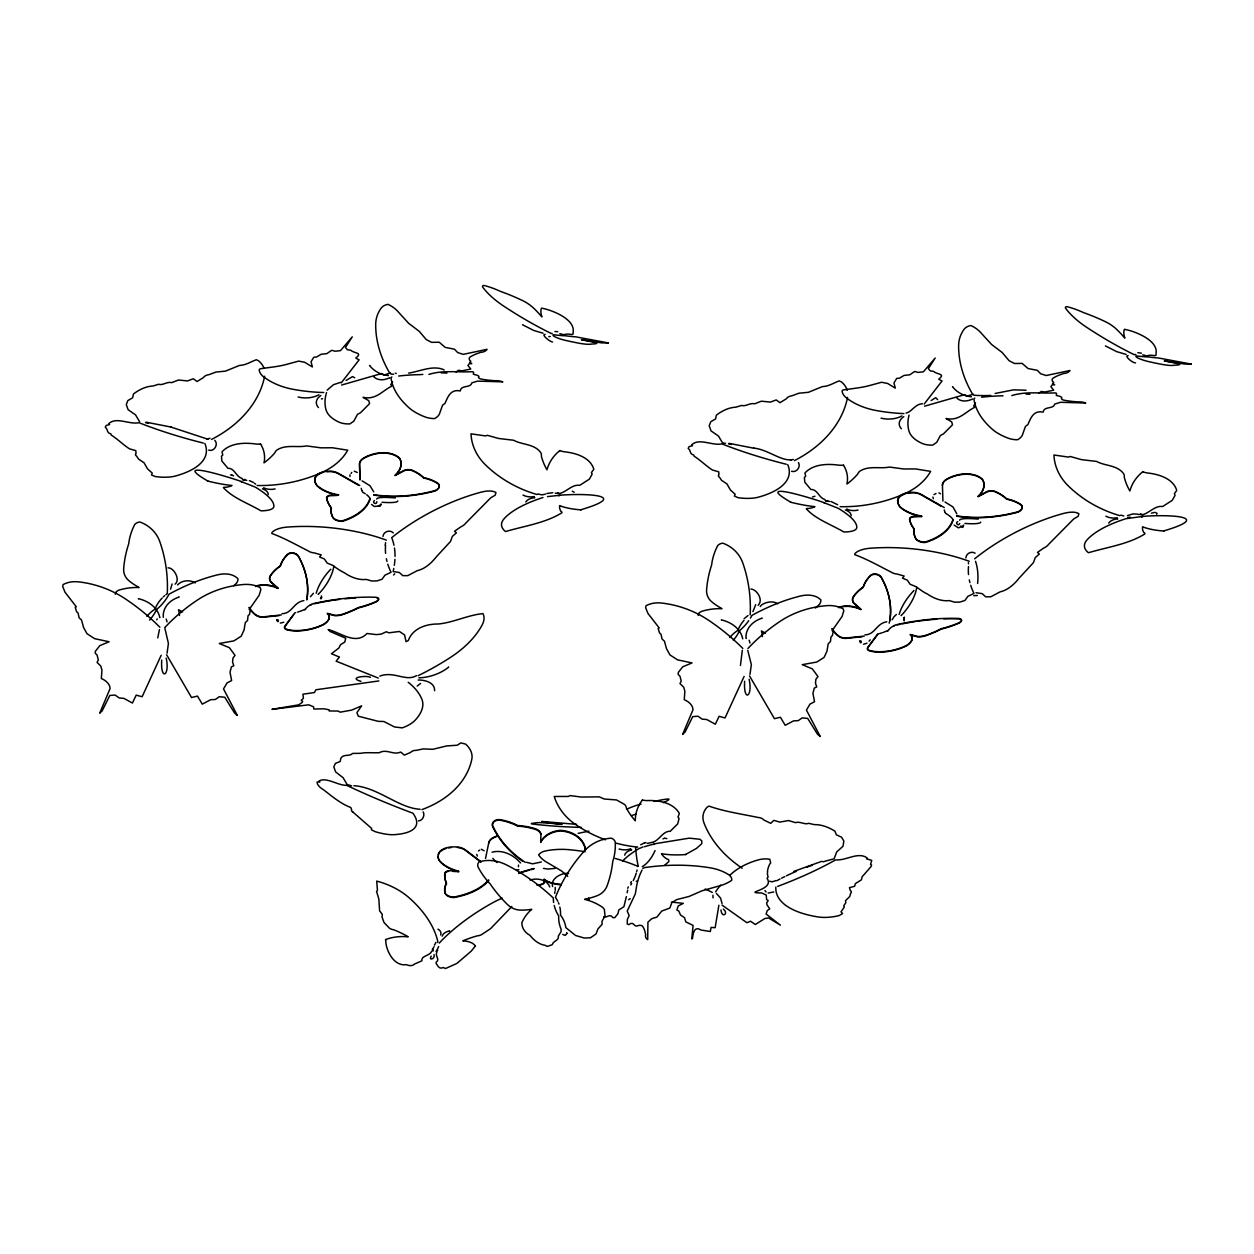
<?xml version="1.0" encoding="UTF-8"?>
<svg xmlns="http://www.w3.org/2000/svg" width="1254" height="1254" viewBox="0 0 1254 1254"><rect width="100%" height="100%" fill="white"/><g stroke="black" fill="none" stroke-linecap="round" stroke-linejoin="round"><path stroke-width="1.5" d="M418.193 680.107L418.319 679.966A28.215 14.437 -17.1 0 1 434.542 690.593L434.636 690.703M518.435 866.812L518.513 865.041M812.467 496.992L814.943 496.223M554.738 893.35L554.911 891.594M167.958 567.874C173.616 567.231 180.811 579.599 175.121 584.145M522.479 324.739L533.718 330.46L543.06 333.203M750.864 589.051C756.052 588.91 764.015 599.349 758.153 605.368M1105.401 345.916L1116.64 351.622L1126.123 354.427M904.212 620.824L903.648 617.705M438.665 946.551L436.408 951.237M164.87 628.223L168.428 643.459L167.064 653.209M349.944 474.858L350.054 476.442M619.194 849.13L619.21 849.021A10.925 6.301 0 0 0 630.684 848.817L630.637 848.786M845.353 510.064L845.447 510.049A10.925 6.301 0 0 1 851.168 515.77M562.748 934.434L565.225 935.421L566.824 933.462M566.808 933.587L566.745 932.521M263.591 487.822L263.716 487.853A10.925 6.301 0 0 0 275.034 488.935L275.081 488.997M846.638 509.014L846.622 509.093A10.925 6.301 0 0 0 857.955 510.096L857.971 510.033M523.028 495.189L523.184 495.126A10.925 6.301 0 0 0 534.376 496.568L534.361 496.6M1106.091 516.35L1105.997 516.225A10.925 6.301 0 0 0 1117.298 517.73L1117.33 517.761M166.186 658.115C170.152 675.624 160.387 681.549 161.719 660.09M388.411 375.448L388.379 375.557A21.976 17.462 22.3 0 1 369.569 365.478L369.648 365.463M749.108 679.276C753.074 696.801 743.308 702.71 744.641 681.267M971.317 396.687L971.348 396.781A21.976 17.462 22.3 0 1 952.491 386.655L952.57 386.624M437.959 929.261L438.132 929.167A10.925 6.301 0 0 1 440.656 934.967M395.276 497.948L395.276 497.948A31.444 4.358 8.9 0 0 376.749 499.092M978.198 519.109L978.198 519.109A31.444 4.358 8.9 0 0 959.671 520.269M568.579 873.536C563.469 872.126 549.989 877.831 552.606 886.547M937.663 399.65L935.719 397.675L931.126 400.559M381.044 504.704L380.166 506.161L378.3 505.879M385.15 545.349L385.621 542.668M968.464 563.814L968.417 562.67M552.559 342.028C549.738 341.746 540.521 334.113 545.208 334.395M718.887 905.231L715.141 927.709L711.081 927.38L710.313 931.518L701.002 930.029C694.152 925.546 693.086 933.556 692.49 938.509L691.8 938.948L693.086 925.421L685.828 921.878L684.543 917.756L680.467 914.903L678.869 911.141L676.862 909.949L678.242 905.952L683.32 903.335L671.376 902.096M138.379 598.816L138.379 598.691A28.215 21.506 5.9 0 1 159.76 617.579L159.901 617.501M721.316 619.946L721.301 619.868A28.215 21.506 5.9 0 1 742.681 638.756L742.791 638.819M626.373 896.61L623.896 906.72L618.802 909.934L617.924 913.727L614.868 917.552L613.049 917.756C609.789 912.818 606.528 918.445 603.817 916.784M627.141 892.801L627.674 890.121M485.533 858.473L488.746 842.813A8.606 5.345 -18.4 0 1 494.17 837.108A27.212 16.898 -18.4 0 1 497.43 835.822M959.733 523.482C958.793 526.899 954.451 522.714 957.727 521.601M351.104 473.432L351.747 472.413M934.026 494.609L936.017 493.465M157.738 637.878L159.446 629.571M115.274 594.255L116.246 591.637L118.613 590.226A55.584 50.646 -22.6 0 1 139.069 587.562L138.159 586.95A63.844 58.17 -22.6 0 1 128.754 580.571A16.804 15.314 -22.6 0 1 123.676 568.548A115.415 105.179 -22.6 0 1 128.692 543.891A59.816 54.502 -22.6 0 1 134.789 524.423A7.163 6.536 -22.6 0 1 139.931 522.009A37.51 34.187 -22.6 0 1 159.854 541.759A162.064 147.674 -22.6 0 1 167.268 593.691A32.62 29.72 -22.6 0 0 165.92 594.678M698.196 615.416L699.152 612.814L701.519 611.388A55.584 50.646 -22.6 0 1 721.99 608.723L721.081 608.112A63.844 58.17 -22.6 0 1 711.661 601.732A16.804 15.314 -22.6 0 1 706.598 589.709A115.415 105.179 -22.6 0 1 711.614 565.052A59.816 54.502 -22.6 0 1 717.711 545.6A7.163 6.536 -22.6 0 1 722.853 543.186A37.51 34.187 -22.6 0 1 742.776 562.921A162.064 147.674 -22.6 0 1 750.19 614.868M382.972 536.43C383.348 531.586 390.025 529.298 393.286 532.903M749.986 674.37L751.35 664.62L747.745 650.34M170.575 589.176L172.096 583.988M434.417 945.218L435.984 942.365M310.412 596.716L313.437 593.299M434.041 954.592C435.389 959.247 428.069 960.972 431.204 956.144M555.256 890.309L555.224 887.377M262.462 488.762L262.525 488.903A10.925 6.301 0 0 1 268.246 494.609M1128.13 355.556C1123.615 355.337 1132.315 363.08 1135.544 362.908M627.752 888.255L628.332 886.923M161.186 655.278L142.125 696.754L136.184 695.139L132.422 703.039L123.864 698.368L119.208 697.976L115.102 695.061L109.819 695.453L102.138 710.908L99.693 713.197L110.086 688.587C110.038 683.853 105.414 680.185 101.323 678.524L101.95 670.169L100.806 666.078L97.091 662.41L98.329 659.886L97.044 655.027L95.179 653.146L95.445 651.202L99.771 645.669L109.098 641.766L94.599 638.662L87.012 633.725L83.595 627.533L81.526 620.04L79.112 617.799L78.077 613.065L76.588 611.701L75.24 607.359L76.306 606.795L64.989 592.202L62.7 586.48L63.045 584.63A24.892 18.449 18.9 0 1 78.422 581.856A79.472 58.891 18.9 0 1 125.29 598.832A189.244 140.229 18.9 0 1 159.901 627.282M744.108 676.439L725.031 717.931L719.106 716.316L715.344 724.216L706.786 719.545L702.13 719.138L698.023 716.238L692.741 716.614L685.06 732.085L682.615 734.374L693.007 709.764C692.96 705.014 688.336 701.347 684.245 699.685L684.872 691.33L683.728 687.239L679.997 683.587L681.236 681.063L679.966 676.188L678.085 674.307L678.351 672.363L682.693 666.83L692.02 662.927L677.521 659.839L669.934 654.901L666.517 648.71L664.448 641.202L662.034 638.976L660.999 634.242L659.51 632.878L658.162 628.536L659.228 627.972L647.91 613.378L645.622 607.641L645.967 605.807A24.892 18.449 18.9 0 1 661.344 603.017A79.472 58.891 18.9 0 1 708.212 620.009A189.244 140.229 18.9 0 1 742.823 648.459M893.585 617.234L896.359 614.46M752.917 611.623L755.692 604.679M893.334 617.893L892.064 619.758M156.75 619.789L157.189 618.896M433.147 950.532L432.458 949.309L434.088 946.723M478.464 850.964L479.702 850.071M420.545 683.446L417.19 686.079M394.697 573.846L393.537 574.99M642.894 868.426L644.572 867.58A162.989 103.236 -16.1 0 1 709.733 867.752A58.436 37.009 -16.1 0 1 728.887 874.853A13.559 8.59 -16.1 0 1 731.756 880.324A26.256 16.631 -16.1 0 1 718.683 886.061L702.162 890.748L689.104 896.438L676.737 899.604L671.815 902.739L669.855 908.021L661.751 911.062L656.908 917.097L651.672 918.712L647.926 922.176L647.691 939.607A9.546 6.051 -16.1 0 1 645.685 934.543A64.315 40.739 -16.1 0 1 645.261 932.788A49 31.037 -16.1 0 0 643.02 926.894A4.248 2.696 -16.1 0 0 637.11 925.985C633.536 926.863 634.195 920.812 628.567 924.668L627.235 924.026L627.329 919.511L629.179 915.545L627.204 911.156L635.339 893.82L636.327 887.926A105.32 66.697 -16.1 0 1 642.048 870.057M373.755 376.702L373.755 376.702A21.976 14.625 -50.9 0 0 389.649 377.767L389.649 377.877M630.59 882.832L631.405 881.609M653.585 841.998C659.823 839.459 663.319 830.806 670.263 831.277L677.709 823.862L679.072 818.517L677.975 817.028L679.386 813.47C673.084 802.372 658.021 800.021 646.562 800.601L642.33 800.193M1156.658 514.234L1157.129 513.435L1155.169 512.369M293.671 614.711L285.128 626.201A8.606 3.511 -11.6 0 0 286.633 629.68A27.212 11.114 -11.6 0 0 323.955 624.429A23.34 9.53 -11.6 0 0 328.109 614.429M877.659 634.446L868.05 647.362A8.606 3.511 -11.6 0 0 869.555 650.857A27.212 11.114 -11.6 0 0 906.877 645.606A23.34 9.53 -11.6 0 0 911.031 635.606M869.1 641.186L870.198 639.853M642.55 799.895L641.421 801.4A46.179 38.67 22.2 0 0 635.292 820.774A62.089 52.01 22.2 0 1 626.373 808.031A5.925 4.953 22.2 0 0 624.539 804.425L616.513 799.942L604.24 799.017L599.271 796.854L581.48 797.058L569.974 795.585L568.548 796.447L554.252 796.494A52.778 44.219 22.2 0 0 575.805 824.677A112.358 94.113 22.2 0 0 605.447 839.804M520.535 862.846L520.488 862.893A31.444 24.61 58.3 0 0 492.038 852.218M341.26 382.878L359.114 359.835L355.775 358.064C363.127 352.311 354.365 353.644 350.744 350.258L347.327 349.678L345.461 347.436L352.264 336.856L340.477 350.618L335.116 351.23L331.73 350.289L326.871 353.628L321.134 354.271L316.416 357.077L313.782 357.202L311.039 361.779L312.387 366.936L304.706 362.296L298.671 361.105L288.122 363.958C279.093 366.623 269.986 367.25 260.127 368.833L259.139 369.648A16.6 10.8 6.9 0 0 263.575 376.796A52.981 34.485 6.9 0 0 292.621 389.226A126.168 82.106 6.9 0 0 323.783 392.518M924.182 404.054L942.036 380.997L938.697 379.225C946.049 373.473 937.287 374.805 933.65 371.419L930.249 370.855L928.368 368.613L935.186 358.033L923.399 371.795L918.038 372.407L914.652 371.466L909.793 374.789L904.056 375.432L899.337 378.238L896.704 378.363L893.961 382.956L895.293 388.113L887.628 383.473L881.593 382.266L871.044 385.135C862.015 387.784 852.908 388.411 843.049 389.994L842.061 390.809A16.6 10.8 6.9 0 0 846.497 397.973A52.981 34.485 6.9 0 0 875.543 410.387A126.168 82.106 6.9 0 0 903.868 413.601M381.075 503.904L379.507 505.55M548.797 336.715L550.255 336.495M744.124 618.692L747.995 615.51M439.323 943.102L440.64 941.55A112.358 47.981 -28.3 0 1 490.863 903.773A52.778 22.541 -28.3 0 1 502.196 898.13M630.198 898.601L628.693 899.729M760.253 606.513C761.899 603.143 772.448 599.678 777.621 603.785M475.376 945.955L471.332 951.049L456.848 963.464L445.452 968.543L443.367 967.539C439.088 969.499 438.163 966.191 436.157 963.448L436.141 962.257C440.499 959.576 434.683 956.065 436.847 952.021L436.22 951.378L437.756 950.14M177.582 584.897C181.987 580.132 189.793 579.567 195.201 582.906M456.033 372.03L458.353 370.291L461.974 370.823L470.783 369.037L467.993 365.557L469.247 363.691L471.739 363.597L469.654 362.5L470.83 361.277A4.248 2.9 14 0 1 470.767 356.606A49 33.497 14 0 1 478.307 353.173A64.315 43.968 14 0 0 480.611 352.343A9.546 6.521 14 0 0 487.054 349.333L463.259 354.349L457.757 352.593L454.403 349.176L445.123 347.358L439.229 342.217L431.595 342.342L426.266 339.599L419.244 331.338L408.647 323.297L398.662 312.371A26.256 17.948 14 0 0 388.003 304.346A13.559 9.264 14 0 0 381.169 308.108A58.436 39.94 14 0 0 375.698 324.504A162.989 111.402 14 0 0 389.696 373.096L391.217 374.1A105.32 71.98 14 0 0 393.615 374.241M1038.955 393.207L1041.275 391.467L1044.895 391.985L1053.705 390.213L1050.915 386.718L1052.169 384.853L1054.661 384.759L1052.576 383.661L1053.752 382.454A4.248 2.9 14 0 1 1053.689 377.767A49 33.497 14 0 1 1061.229 374.35A64.315 43.968 14 0 0 1063.533 373.504A9.546 6.521 14 0 0 1069.976 370.51L1046.181 375.526L1040.679 373.755L1037.324 370.338L1028.045 368.535L1022.151 363.394L1014.517 363.503L1009.172 360.776L1002.165 352.499L991.569 344.458L981.584 333.548A26.256 17.948 14 0 0 970.925 325.523A13.559 9.264 14 0 0 964.091 329.285A58.436 39.94 14 0 0 958.62 345.665A162.989 111.402 14 0 0 972.618 394.258L974.139 395.261A105.32 71.98 14 0 0 990.691 395.433M977.352 595.478L973.778 595.681M511.804 906.564L490.533 928.697L481.348 934.763A5.925 2.524 -28.3 0 1 477.523 935.782A62.089 26.506 -28.3 0 0 462.773 940.892A46.179 19.719 -28.3 0 1 474.905 945.344L475.485 946.112M492.744 858.426L492.853 858.441A31.444 24.61 58.3 0 0 496.96 862.517M1142.41 514.83C1149.432 512.933 1155.31 505.268 1162.63 506.522L1172.239 500.362L1175.076 495.346L1174.355 493.715L1176.769 490.439C1173.086 478.182 1158.022 474.012 1146.846 472.899L1142.629 471.865M327.122 390.135L333.517 384.68L340.68 382.329M644.493 846.701L654.729 843.77L689.245 838.158L699.983 839.271L701.832 841.011L701.723 843.738L696.472 848.409L685.452 854.554M963.307 525.959L958.385 527.856L954.106 525.081M560.021 450.437L558.453 451.738A46.179 40.175 11.7 0 0 546.963 469.795A62.089 54.016 11.7 0 1 541.336 455.986A5.925 5.141 11.7 0 0 540.443 452.177C533.843 443.681 522.119 444.935 513.623 440.248L498.606 438.477L487.273 435.295L485.58 435.937L471.018 433.821A52.778 45.912 11.7 0 0 485.314 464.685A112.358 97.749 11.7 0 0 536.963 494.515M1142.943 471.614L1141.375 472.915A46.179 40.175 11.7 0 0 1129.87 490.972A62.089 54.016 11.7 0 1 1124.258 477.147A5.925 5.141 11.7 0 0 1123.365 473.338C1116.765 464.842 1105.04 466.112 1096.529 461.409L1081.512 459.654L1070.195 456.472L1068.502 457.099L1053.94 454.998A52.778 45.912 11.7 0 0 1068.236 485.847A112.358 97.749 11.7 0 0 1119.885 515.676M392.627 381.89L390.793 384.617L391.64 386.216C382.141 390.872 376.028 400.167 363.049 397.33L368.786 400.716L369.585 403.616L360.556 412.707L357.453 414.416L353.832 421.156L349.866 423.915A16.6 7.979 -6.8 0 1 339.74 422.457A52.981 25.488 -6.8 0 1 325.836 409.149A126.168 60.678 -6.8 0 1 326.557 392.565M975.549 403.067L973.715 405.779L974.562 407.378C965.063 412.049 958.934 421.344 945.971 418.491L951.708 421.893L952.507 424.777L943.478 433.884L940.359 435.577L936.754 442.317L932.788 445.092A16.6 7.979 -6.8 0 1 922.662 443.634A52.981 25.488 -6.8 0 1 908.758 430.31A126.168 60.678 -6.8 0 1 909.056 415.137M773.781 891.97L768.153 893.052M653.82 844.585L654.619 843.864M163.302 617.266L163.302 617.266A28.215 21.506 5.9 0 1 179.228 596.982L179.15 596.888M374.491 500.55C371.294 502.603 377.156 505.44 376.811 501.694M746.224 638.443L746.052 638.458A28.215 21.506 5.9 0 1 762.15 618.144L762.087 618.175M640.7 844.757L644.619 842.845M866.984 643.239L863.551 644.258M378.52 506.114L374.335 506.475L371.545 504.437M664.573 865.276L668.821 861.623L668.743 860.166A5.925 2.194 -7.5 0 0 666.767 858.927A62.089 23.011 -7.5 0 1 661.501 853.692A46.179 17.117 -7.5 0 0 683.696 854.679L685.891 854.523M283.717 622.266L280.3 623.097M793.327 459.45C782.135 462.397 767.558 449.089 753.607 448.133M346.057 380.479L352.562 376.576L354.71 377.783M547.496 496.615L560.115 495.22C580.241 493.48 634.132 493.966 580.633 509.829M1163.963 531.022L1161.878 530.865A46.179 16.239 -3.6 0 1 1142.566 526.774A62.089 21.851 -3.6 0 0 1143.836 532.511A5.925 2.085 -3.6 0 1 1144.808 533.969C1128.224 544.283 1107.376 547.105 1088.456 552.732A52.778 18.575 -3.6 0 1 1087.265 539.628A112.358 39.532 -3.6 0 1 1125.904 518.686L1143.021 516.382C1163.163 514.642 1217.054 515.128 1163.555 530.991M662.958 838.926L664.181 838.346M647.174 843.425L652.864 842.202M793.86 871.389L821.934 861.263M545.537 494.092L542.104 494.875L537.747 493.966M387.784 564.159A249.28 105.791 5.7 0 0 391.06 572.294L384.931 575.194L382.015 579.27L376.843 580.947L371.607 580.978L366.387 579.426C358.613 580.398 350.54 577.059 344.474 572.827C339.975 570.727 335.022 567.137 332.859 565.413L327.169 563.077L324.41 559.002L319.582 556.964L321.228 554.879L314.252 552.889A6.74 2.853 5.7 0 1 308.515 551.055C296.383 544.941 284.407 538.091 271.789 533.467L272.055 532.401A26.005 11.035 5.7 0 1 287.401 527.072A110.43 46.868 5.7 0 1 386.342 540.113M558.767 495.863L560.068 495.283M1141.673 517.04L1142.99 516.46M776.007 880.59L772.198 881.813L769.69 881.233M208.477 438.555L206.941 439.261L210.014 438.273M790.506 460.077L791.399 459.732M385.417 939.685L387.016 939.074A46.179 28.199 18.4 0 1 408.224 936.801A62.089 37.918 18.4 0 0 393.568 929.747A5.925 3.621 18.4 0 1 389.461 928.211L384.006 922.505L382.015 916.909L382.298 914.323L379.601 910.843L378.849 899.134L376.561 891.39L377.454 890.528L376.702 881.107A52.778 32.228 18.4 0 1 409.259 897.911A112.358 68.609 18.4 0 1 437.646 940.861L437.787 942.506M1127.409 515.66L1132.754 513.952L1137.112 514.077M903.664 619.711L904.463 617.156M643.067 846.967L639.164 848.503A112.358 41.664 -7.5 0 0 622.548 861.137M546.869 493.512L552.748 492.712M322.607 398.756L321.369 398.913M530.066 880.026C536.994 877.8 546.932 879.415 549.769 886.97M995.174 393.458L1013.545 389.853L1026.054 390.213M341.637 385.025L381.827 373.473L383.959 374.977L390.433 373.049M924.559 406.186L964.749 394.634L966.865 396.139L973.355 394.211M320.428 598.628L321.761 597.609L321.385 595.822M1154.244 512.494L1151.438 513.199M636.264 881.28L637.534 880.935M379.852 676.11C393.913 670.686 405.873 682.035 416.5 675.624M664.589 838.174L666.877 838.597M644.352 842.923L645.951 842.531M230.517 474.952L231.629 474.937M922.458 403.725C914.856 404.039 911.47 412.315 905.999 413.068M444.198 369.946C433.398 364.663 419.824 371.482 408.647 373.096M588.988 831.136L578.11 833.346M303.891 600.603C293.295 602.249 292.276 613.567 282.056 613.692M886.813 621.78C876.217 623.41 875.198 634.728 864.978 634.853M391.844 376.937L390.997 377.689A162.989 72.685 2.3 0 0 409.18 407.911A58.436 26.052 2.3 0 0 425.388 417.049A13.559 6.051 2.3 0 0 434.605 418.585A26.256 11.709 2.3 0 0 439.856 412.754L442.537 405.261L444.966 403.412C448.007 396.609 450.547 388.959 460.265 390.934C460.876 384.743 470.877 388.254 471.755 382.909L477.602 381.106L502.838 381.859A9.546 4.264 2.3 0 0 494.499 380.73A64.315 28.685 2.3 0 0 491.662 380.479A49 21.851 2.3 0 1 481.975 379.21A4.248 1.897 2.3 0 1 478.95 376.435C476.959 374.758 477.946 375.651 473.338 374.194C473.949 371.639 474.059 371.701 469.842 371.795C456.331 372.313 442.678 370.118 428.884 374.397M974.766 398.114L973.919 398.85A162.989 72.685 2.3 0 0 992.102 429.072A58.436 26.052 2.3 0 0 1008.31 438.226A13.559 6.051 2.3 0 0 1017.527 439.762A26.256 11.709 2.3 0 0 1022.778 433.915L1025.443 426.438L1027.888 424.573C1030.929 417.77 1033.468 410.136 1043.187 412.111C1043.798 405.92 1053.799 409.415 1054.661 404.086L1060.523 402.283L1085.76 403.02A9.546 4.264 2.3 0 0 1077.421 401.907A64.315 28.685 2.3 0 0 1074.584 401.641A49 21.851 2.3 0 1 1064.881 400.371A4.248 1.897 2.3 0 1 1061.872 397.596C1059.881 395.935 1060.868 396.813 1056.26 395.355C1056.856 392.8 1056.981 392.863 1052.764 392.972C1039.252 393.474 1025.6 391.279 1011.806 395.574M555.208 493.198L559.629 493.527C566.667 491.787 572.42 484.044 579.709 485.345L589.317 479.2L592.154 474.184L591.433 472.554L593.847 469.278C590.164 457.005 575.1 452.835 563.924 451.738L559.707 450.703M1138.13 514.359L1142.551 514.704L1140.513 513.936M246.756 480.329L242.696 479.749L241.991 478.401C235.799 476.567 234.529 467.883 227.962 468.306L221.895 461.064L221.456 456.268L222.789 455.077L222.005 451.832C230.485 442.646 245.032 442.443 256.38 444.073L260.613 444.151M829.678 501.49L825.618 500.91L824.913 499.578C818.721 497.744 817.436 489.044 810.883 489.483L804.817 482.226L804.378 477.429L805.711 476.238L804.927 472.993C813.407 463.808 827.953 463.604 839.302 465.234L843.534 465.328M378.88 680.938L315.93 689.763L314.393 692.553L302.888 694.214L303.437 698.259L301.211 700.422L302.622 701.331L302.261 702.381L298.75 704.842L271.93 709.356L308.735 704.811L313.547 706.786L313.782 709.012L324.002 708.808L329.191 709.795L329.128 710.955L338.172 711.065L340.163 712.178L351.637 710.125L361.654 705.814L356.904 712.617L358.315 716.206L378.253 721.332L383.881 721.52L394.54 726.975L402.236 727.869A24.892 10.283 -12.4 0 0 414.541 720.831A79.472 32.808 -12.4 0 0 421.689 698.76A189.244 78.124 -12.4 0 0 408.193 682.286M541.367 861.984L532.668 863.834L526.539 862.313M418.491 820.915C422.629 820.79 425.169 815.272 423.178 811.871M1127.816 517.51L1130.152 517.212M360.933 681.345C347.295 677.473 366.92 675.107 370.416 677.348M281.304 614.946L263.92 616.78A8.606 6.082 15 0 1 255.111 614.303A27.212 19.249 15 0 1 249.185 607.391M279.376 615.542L263.92 617.172A8.606 6.082 15 0 1 255.111 614.695A27.212 19.249 15 0 1 249.185 607.782M864.225 636.107L846.842 637.941A8.606 6.082 15 0 1 838.033 635.48A27.212 19.249 15 0 1 832.107 628.552M862.297 636.703L846.842 638.333A8.606 6.082 15 0 1 838.033 635.872A27.212 19.249 15 0 1 832.107 628.944M635.762 847.688L635.59 847.688A21.976 2.43 85.5 0 0 638.317 866.248M422.833 374.413L420.09 374.632A105.32 46.962 2.3 0 0 398.694 376.028M244.781 479.436L242.947 479.702M827.703 500.597L825.869 500.879M337.122 495.455L329.833 495.769A9.295 4.311 15.1 0 0 329.316 495.91M554.942 331.511L557.748 331.699M1137.864 352.672L1141.422 353.158M976.035 592.734L982.243 593.659L985.66 596.81L990.738 596.81L1000.128 591.857C1007.981 590.085 1014.47 584.098 1019.188 578.078L1033.437 562.623L1035.255 557.622L1039.347 554.002L1037.466 552.434L1043.547 548.155A6.74 2.821 -27.3 0 0 1048.532 544.44L1073.706 518.937L1078.142 516.319L1078.879 513.764A26.005 10.91 -27.3 0 0 1063.737 513.403A110.43 46.32 -27.3 0 0 974.624 558.829M1026.007 394.085L1029.863 394.273M441.157 372.83L446.941 373.096M452.992 871.42L458.839 871.702A23.34 11.537 16.5 0 1 439.057 860.307A27.212 13.465 16.5 0 1 438.226 856.592M395.308 373.269L396.248 373.331M581.041 509.861L578.956 509.704A46.179 16.239 -3.6 0 1 559.645 505.613A62.089 21.851 -3.6 0 0 560.914 511.334A5.925 2.085 -3.6 0 1 561.886 512.792C545.318 523.106 524.454 525.943 505.534 531.555A52.778 18.575 -3.6 0 1 504.343 518.466A112.358 39.532 -3.6 0 1 542.982 497.524M354.192 471.175L357.28 472.429M576.558 824.333L541.728 821.464L543.954 822.044A55.004 2.398 5.9 0 0 562.106 824.333L560.993 824.223A63.17 2.743 5.9 0 0 549.44 823.173L539.596 822.608A114.224 4.969 5.9 0 0 533.953 823.157A59.189 2.571 5.9 0 0 531.492 823.831L535.333 824.395A37.134 1.615 5.9 0 0 562.419 826.637A160.371 6.975 5.9 0 0 581.339 827.389M207.412 439.072L170.685 426.971M572.247 491.192L574.207 492.273M728.997 443.336L754.124 448.274M146.075 422.159L171.202 427.097M1123.819 515.974L1120.668 515.143M831.073 501.537L837.672 504.735M481.348 849.256L484.169 850.792M791.572 471.285C796.478 473.024 801.071 466.849 798.453 462.522M208.666 450.108C214.12 452.098 218.776 444.292 214.747 440.295M790.443 502.164L792.606 502.697A46.179 10.142 14.9 0 0 814.912 506.647A62.089 13.653 14.9 0 1 808.548 508.481A5.925 1.301 14.9 0 0 806.306 508.763C815.194 518.921 831.308 524.611 843.895 531.994A52.778 11.599 14.9 0 0 856.795 527.338A112.358 24.704 14.9 0 0 838.268 508.325L823.878 502.635M207.537 481.003L209.684 481.536A46.179 10.142 14.9 0 0 231.99 485.486A62.089 13.653 14.9 0 1 225.626 487.304A5.925 1.301 14.9 0 0 223.4 487.587C232.272 497.76 248.386 503.434 260.973 510.833A52.778 11.599 14.9 0 0 273.874 506.177A112.358 24.704 14.9 0 0 255.346 487.148L240.956 481.458M353.91 785.725C377.626 787.089 398.678 808.172 420.121 809.269M249.421 480.643L253.308 482.382M910.263 634.885L917.489 636.828A9.295 3.793 -11.6 0 0 925.765 635.7A59.879 24.437 -11.6 0 0 941.143 629.132A50.74 20.722 -11.6 0 0 958.62 623.301A6.364 2.602 -11.6 0 0 959.718 619.006M327.341 613.723L334.567 615.651A9.295 3.793 -11.6 0 0 342.844 614.523A59.879 24.437 -11.6 0 0 358.221 607.971A50.74 20.722 -11.6 0 0 375.698 602.124A6.364 2.602 -11.6 0 0 376.796 597.844M378.285 678.069L336.119 661.171L339.442 657.049L331.432 653.742L338.878 648.004L340.508 644.728L344.819 642.017L345.728 638.223L330.147 631.514L328.172 629.586C340.696 632.518 355.587 645.481 367.03 633.489L376.325 634.602L381.232 634.116L386.326 631.75L388.865 632.831L399.43 631.467L404.603 634.994L406.03 641.672L408.318 640.496C412.707 628.317 426.297 623.865 438.21 624.006C453.29 622.595 467.523 615.15 482.947 613.614A24.892 15.267 -23.2 0 1 482.226 624.821A79.472 48.765 -23.2 0 1 451.205 656.924A189.244 116.089 -23.2 0 1 418.052 675.718M557.591 492.759L559.033 493.449M655.121 850.761L654.933 850.698A21.976 11.741 -63.4 0 1 642.33 866.655L642.456 866.686M232.037 475.047L233.526 475.893M938.948 492.822L940.453 493.81M944.278 507.572L921.659 494.687A8.606 3.981 15.1 0 0 912.818 492.305A27.212 12.603 15.1 0 0 899.87 506.569A23.34 10.8 15.1 0 0 921.674 516.021L912.551 516.429A9.295 4.311 15.1 0 0 909.589 519.564A59.879 27.729 15.1 0 0 914.135 528.937A50.74 23.497 15.1 0 0 915.639 538.311A6.364 2.947 15.1 0 0 925.405 541.932A111.261 51.524 15.1 0 0 952.962 519.579A17.901 8.292 15.1 0 0 948.181 514.939M941.252 506.255L921.862 495.205A8.606 3.981 15.1 0 0 918.367 493.653M359.741 485.486L338.737 473.526A8.606 3.981 15.1 0 0 329.896 471.143A27.212 12.603 15.1 0 0 316.948 485.392A23.34 10.8 15.1 0 0 338.752 494.844L329.63 495.252A9.295 4.311 15.1 0 0 326.667 498.387A59.879 27.729 15.1 0 0 331.213 507.776A50.74 23.497 15.1 0 0 332.718 517.134A6.364 2.947 15.1 0 0 342.483 520.771A111.261 51.524 15.1 0 0 370.04 498.418A17.901 8.292 15.1 0 0 366.638 494.75M358.33 485.079L338.941 474.043A8.606 3.981 15.1 0 0 335.445 472.476M255.675 484.138L254.327 483.213M790.882 502.274C751.036 479.185 814.928 499.233 823.8 502.556L824.521 503.183M207.96 481.113C168.114 458.023 232.006 478.072 240.878 481.379L241.599 482.022M975.11 553.186C971.458 550.725 965.925 553.578 965.878 557.983M448.634 667.018L448.697 667.065A28.215 14.437 -17.1 0 1 419.024 677.834L419.071 677.803M567.764 876.374L561.557 870.981L547.951 862.94A26.256 17.164 9 0 1 538.624 854.883A13.559 8.872 9 0 1 545.365 850.98A58.436 38.2 9 0 1 569.88 849.757A162.989 106.574 9 0 1 585.163 851.717M722.038 905.09L746.945 922.74L750.55 921.22L755.3 924.511L764.909 918.492L768.608 917.991L780.427 925.17L766.116 914.056L767.244 910.623L769.737 908.821L767.009 904.918L766.649 902.833L768.185 900.607L766.633 899.557L766.21 895.042L761.711 892.958C741.083 892.629 775.348 890.324 767.072 878.396L768.106 877.016L767.511 874.634C767.323 871.279 767.526 868.724 769.564 864.398L770.677 863.003L769.815 859.272A16.6 9.985 -9.2 0 0 758.639 859.789A52.981 31.883 -9.2 0 0 731.348 873.881A126.168 75.914 -9.2 0 0 729.656 875.449M480.752 861.576L465.751 850.165A8.606 4.264 16.5 0 0 457.24 846.983A27.212 13.465 16.5 0 0 438.853 859.774A23.34 11.537 16.5 0 0 458.651 871.169L448.901 870.699A9.295 4.593 16.5 0 0 444.747 873.505A59.879 29.61 16.5 0 0 446.393 883.161A50.74 25.096 16.5 0 0 444.856 892.534A6.364 3.151 16.5 0 0 453.917 897.033A111.261 55.019 16.5 0 0 488.59 879.932M480.956 862.109L465.939 850.698A8.606 4.264 16.5 0 0 464.811 849.883M716.395 893.428L720.533 898.021L722.053 903.538M352.907 812.059L371.654 828.439L371.388 829.803L375.385 831.747A26.005 6.881 18.3 0 0 393.96 834.678A110.43 29.25 18.3 0 0 412.895 813.203A249.28 66.039 18.3 0 1 346.7 785.349C337.781 785.615 326.056 776.508 318.845 781.148L319.895 781.885L317.027 782.073C317.199 785.161 320.272 787.873 323.579 789.785C331.855 796.165 340.712 803.798 350.775 807.482L351.716 809.912A6.74 1.787 18.3 0 0 352.907 812.059M901.171 615.557L901.093 615.604A31.444 14.813 -51.7 0 0 916.721 587.342M944.999 502.023L952.962 506.929L956.833 513.858M362.077 480.862L370.04 485.768L373.723 491.881M330.805 569.41L330.695 569.3A31.444 14.813 -51.7 0 0 316.227 593.22M318.25 594.38L318.171 594.443A31.444 14.813 -51.7 0 0 333.799 566.165M972.571 399.038L972.54 399.023A21.976 14.625 -50.9 0 1 956.771 397.957M766.084 891.939L764.893 890.575M913.664 590.524L913.9 590.618A31.444 14.813 -51.7 0 0 899.149 614.382M442.098 936.095L442.286 936.001A10.925 6.301 0 0 1 449.606 930.938L449.575 930.938M525.724 501.898L525.912 501.819A10.925 6.301 0 0 1 534.847 497.697L534.831 497.744M843.362 465.046L844.24 466.472A46.179 33.78 -12.5 0 1 846.983 483.997A62.089 45.426 -12.5 0 0 857.877 473.84A5.925 4.326 -12.5 0 1 860.291 470.893C869.32 465.422 879.932 469.012 889.525 467.068L903.805 468.996L915.357 468.918L930.64 471.363A52.778 38.623 -12.5 0 1 904.73 493.668A112.358 82.2 -12.5 0 1 840.102 506.679M260.44 443.869L261.318 445.311A46.179 33.78 -12.5 0 1 264.061 462.836A62.089 45.426 -12.5 0 0 274.955 452.678A5.925 4.326 -12.5 0 1 277.369 449.731C286.398 444.261 297.01 447.835 306.603 445.907L320.883 447.835L332.435 447.756L347.719 450.202A52.778 38.623 -12.5 0 1 321.808 472.507A112.358 82.2 -12.5 0 1 257.18 485.502M749.531 675.937L774.439 718.683L780.396 717.257L785.208 725.298L793.516 720.893L798.281 720.642L802.199 717.868L807.701 718.417L817.451 734.17L820.257 736.537L806.432 710.077L809.99 704.105L814.536 701.738L812.921 693.352L814.316 688.038L816.73 686.957L815.476 683.179L815.899 679.26L817.953 676.517L812.326 668.868L802.215 664.667L816.856 662.034L824.144 657.331L826.95 651.234L828.22 643.788L830.461 641.625L830.979 636.922L832.374 635.606L833.252 631.295L832.092 630.699L842.092 616.451L843.801 610.792L843.237 608.927A24.892 19.061 -5.8 0 0 826.997 605.635A79.472 60.85 -5.8 0 0 780.458 621.122A189.244 144.884 -5.8 0 0 747.948 648.506M166.61 654.76L191.517 697.506L197.474 696.095L202.286 704.137L210.594 699.732L215.359 699.481L219.278 696.707L224.779 697.255L234.529 712.993L237.335 715.376L223.51 688.901L227.068 682.928L231.614 680.561L229.999 672.175L231.41 666.877L233.808 665.796L232.554 662.002L232.978 658.084L235.031 655.34L229.404 647.707L219.293 643.49L233.934 640.872L241.223 636.17L244.028 630.072L245.298 622.627L247.54 620.464L248.057 615.761L249.452 614.444L250.33 610.134L249.17 609.538L259.17 595.274L260.879 589.615L260.315 587.75A24.892 19.061 -5.8 0 0 244.075 584.474A79.472 60.85 -5.8 0 0 197.536 599.961A189.244 144.884 -5.8 0 0 165.026 627.329M432.458 949.309L433.241 950.689L431.721 951.19C429.887 956.144 421.015 955.485 421.861 960.83L414.478 964.075C413.099 966.129 408.647 965.956 406.437 964.624C394.885 966.568 387.298 952.977 385.887 943.102L385.73 939.559M749.187 640.245L749.955 642.988M166.265 619.084L167.033 621.812M963.699 525.018L962.806 527.448L960.705 526.006M720.94 910.028C721.912 918.79 729.107 913.539 723.354 909.087M637.643 866.545L636.562 865.762A162.989 106.574 9 0 0 615.134 858.41M477.288 856.106L476.739 854.413M933.368 498.669L932.882 497.039M1108.63 523.028L1108.834 522.981A10.925 6.301 0 0 1 1117.769 518.874L1117.753 518.905M139.586 421.657L135.557 414.886L128.112 409.697L126.278 404.556L127.845 400.575L132.673 397.769L133.41 394.054C138.975 389.696 145.887 386.31 153.004 385.997L158.662 384.273C162.44 385.824 167.221 381.263 171.829 382.611L178.397 380.025L187.598 380.918L193.288 378.755L197.05 381.514L203.305 377.689A6.74 5.094 -8.1 0 1 208.854 374.695L215.97 372.062L225.501 371.121L239.483 365.431C246.097 365.18 250.737 361.685 256.349 359.741L258.465 360.729A26.005 19.641 -8.1 0 1 263.842 367.83M321.055 597.406L321.322 598.738M588.659 898.083L589.176 899.667M631.593 849.851L631.687 849.883A10.925 6.301 0 0 0 624.727 855.181M740.44 665.435L742.321 650.277M713.04 897.895L712.93 895.278M942.914 501.098L942.444 485.298A8.606 5.612 -17.8 0 1 946.676 479.138A27.212 17.76 -17.8 0 1 982.462 479.31A23.34 15.22 -17.8 0 1 978.073 496.333L987.196 491.458A9.295 6.066 -17.8 0 1 995.174 491.443A59.879 39.062 -17.8 0 1 1006.633 498.81A50.74 33.106 -17.8 0 1 1020.881 504.5A6.364 4.154 -17.8 0 1 1017.903 511.804A111.261 72.575 -17.8 0 1 956.677 515.849M359.992 479.53L359.537 464.137A8.606 5.612 -17.8 0 1 363.754 457.976A27.212 17.76 -17.8 0 1 399.54 458.133A23.34 15.22 -17.8 0 1 395.151 475.172L404.274 470.297A9.295 6.066 -17.8 0 1 412.252 470.266A59.879 39.062 -17.8 0 1 423.727 477.649A50.74 33.106 -17.8 0 1 437.959 483.323A6.364 4.154 -17.8 0 1 434.981 490.643A111.261 72.575 -17.8 0 1 373.755 494.687M359.992 479.921L359.537 464.513A8.606 5.612 -17.8 0 1 363.754 458.368A27.212 17.76 -17.8 0 1 399.54 458.525A23.34 15.22 -17.8 0 1 395.151 475.548L404.274 470.689A9.295 6.066 -17.8 0 1 412.252 470.658A59.879 39.062 -17.8 0 1 423.727 478.04A50.74 33.106 -17.8 0 1 437.959 483.715A6.364 4.154 -17.8 0 1 434.981 491.019A111.261 72.575 -17.8 0 1 373.755 495.079M637.079 870.025A105.32 68.86 9 0 1 636.703 871.577M636.264 873.113A105.32 68.86 9 0 1 633.239 880.621M631.655 883.506A105.32 68.86 9 0 1 630.778 884.932M637.784 847.077A112.358 94.113 22.2 0 1 616.075 843.143M518.67 873.458A111.261 38.545 0.3 0 1 529.549 870.057M531.006 869.665A111.261 38.545 0.3 0 1 533.953 868.912M561.212 884.822A23.34 8.088 0.3 0 1 544.173 879.524M538.279 885.308A9.295 3.229 0.3 0 0 543.985 883.177L544.173 879.132A23.34 8.088 0.3 0 0 561.212 884.431M585.367 850.212A27.212 20.926 -0.4 0 0 560.366 830.963A23.34 17.948 -0.4 0 0 540.662 842.422L540.944 833.675A9.295 7.148 -0.4 0 0 535.442 828.753A59.879 46.037 -0.4 0 0 517.651 825.493A50.74 39.015 -0.4 0 0 500.174 819.646A6.364 4.891 -0.4 0 0 492.477 825.242A111.261 85.554 -0.4 0 0 525.238 862.329M540.85 834.286A9.295 7.148 -0.4 0 0 535.348 829.364A59.879 46.037 -0.4 0 0 517.541 826.104A50.74 39.015 -0.4 0 0 500.08 820.257A6.364 4.891 -0.4 0 0 492.383 825.853A111.261 85.554 -0.4 0 0 522.385 861.075M585.461 849.601A27.212 20.926 -0.4 0 0 560.46 830.336A23.34 17.948 -0.4 0 0 540.756 841.81M543.546 868.411A17.901 6.207 0.3 0 1 547.277 869.006A25.801 8.935 0.3 0 0 555.052 868.348M518.67 873.066A111.261 38.545 0.3 0 1 533.953 868.52M543.985 882.785A9.295 3.229 0.3 0 1 538.279 884.916A59.879 20.738 0.3 0 1 536.837 885.089M518.921 869.665A31.444 24.61 58.3 0 1 516.507 869.9M554.19 905.451A32.62 25.973 40.3 0 0 558.5 915.608L558.704 916.125A31.773 25.299 40.3 0 0 561.102 929.214L561.055 931.769L558.343 936.017C559.331 940.908 553.124 940.484 552.262 944.685L547.246 946.456L545.02 945.25C539.063 944.56 533.499 939.936 529.862 935.233C525.128 932.945 521.57 927.725 521.883 922.646A55.584 44.251 40.3 0 1 531.774 909.354L530.74 909.416A63.844 50.818 40.3 0 1 520.002 910.091A16.804 13.386 40.3 0 1 507.227 904.306A115.415 91.887 40.3 0 1 490.126 883.866A59.816 47.621 40.3 0 1 477.884 866.577A7.163 5.706 40.3 0 1 478.95 861.984A37.51 29.861 40.3 0 1 506.757 865.041A162.064 129.005 40.3 0 1 553.375 898.083A32.62 25.973 40.3 0 0 553.625 902.472M559.833 907.065A32.291 29.782 -15.4 0 1 560.507 914.683L560.601 915.201A31.444 29.014 -15.4 0 1 565.883 927.631L575.57 935.484L584.254 938.039L590.509 937.757L596.026 933.979L597.876 929.073L602.108 924.245L601.92 921.486L605.008 915.828L604.381 909.401L602.735 907.441A55.004 50.74 -15.4 0 0 584.583 899.353L585.696 899.024A63.17 58.28 -15.4 0 0 597.249 895.669A16.631 15.346 -15.4 0 0 607.077 885.888A114.224 105.352 -15.4 0 0 612.736 861.576A59.189 54.596 -15.4 0 0 615.197 841.826A7.085 6.536 -15.4 0 0 611.356 838.158A37.134 34.25 -15.4 0 0 584.27 851.058A160.371 147.925 -15.4 0 0 555.428 897.331A32.291 29.782 -15.4 0 1 557.779 901.297M558.422 902.692A32.291 29.782 -15.4 0 1 558.971 904.118M351.59 785.835A249.28 173.82 9 0 0 347.139 784.518L343.094 777.715L335.633 771.915L333.815 766.915L335.351 763.435L340.163 761.491L340.9 758.137C343.486 753.748 349.725 756.711 352.578 753.435L360.431 753.325C366.638 752.165 372.454 753.011 379.21 752.729C386.655 748.419 393.615 755.598 400.606 752.039L404.384 755.112L410.622 752.416A6.74 4.702 9 0 1 416.14 750.378L423.241 748.904L432.74 749.312L446.69 745.926L457.287 745.237L460.845 742.885L465.626 744.124A26.005 18.136 9 0 1 471.802 759.313A110.43 76.996 9 0 1 421.924 809.614M635.747 814.175A162.064 27.525 -23.4 0 1 631.593 815.602M663.429 802.685A37.51 6.38 -23.4 0 0 667.739 800.46A7.163 1.223 -23.4 0 0 668.805 798.986A59.816 10.157 -23.4 0 0 656.563 800.977A115.415 19.609 -23.4 0 0 654.008 801.384M641.029 804.159A115.415 19.609 -23.4 0 0 639.446 804.551A16.804 2.853 -23.4 0 0 626.687 809.222M705.187 889.023A126.168 67.763 9.9 0 1 712.303 892.425M715.611 891.876A126.168 75.914 -9.2 0 1 720.548 885.152M488.746 843.19A8.606 5.345 -18.4 0 1 494.17 837.5A27.212 16.898 -18.4 0 1 497.43 836.214M488.794 880.465A111.261 55.019 16.5 0 1 454.12 897.566A6.364 3.151 16.5 0 1 445.06 893.067A50.74 25.096 16.5 0 1 445.86 885.12M457.428 847.516A8.606 4.264 16.5 0 1 461.284 848.284M462.052 848.535A8.606 4.264 16.5 0 1 464.168 849.507M438.461 854.852A27.212 13.465 16.5 0 1 439.135 853.253M440.232 851.795A27.212 13.465 16.5 0 1 445.844 848.582M448.383 847.939A27.212 13.465 16.5 0 1 451.189 847.547M445.844 872.439A9.295 4.593 16.5 0 0 444.951 874.038A59.879 29.61 16.5 0 0 446.596 883.709A50.74 25.096 16.5 0 0 446.205 884.399M446.173 872.188A9.295 4.593 16.5 0 1 448.524 871.311M264.61 376.231A110.43 83.391 -8.1 0 1 211.534 439.417M145.542 422.692A249.28 188.225 -8.1 0 1 148.505 423.256M203.352 443.085A249.28 93.109 7.8 0 1 139.006 422.708C129.319 424.84 116.073 416.328 108.643 423.789L109.584 424.51L106.229 425.451L105.273 427.159C108.518 429.683 106.041 432.677 110.979 433.962L111.183 435.028C117.39 438.853 123.676 445.217 129.523 448.838L135.808 450.656L136.028 453.603A6.74 2.524 7.8 0 0 136.623 456.142L138.661 459.183L144.069 462.789L147.517 468.855L152.251 473.103L151.468 474.937L155.339 476.551A26.005 9.718 7.8 0 0 175.544 475.987A110.43 41.241 7.8 0 0 204.825 443.446M306.791 599.867A111.261 78.673 15 0 0 298.091 555.914A6.364 4.499 15 0 0 287.715 554.55A50.74 35.88 15 0 0 280.3 566.197A59.879 42.338 15 0 0 270.409 575.915A9.295 6.583 15 0 0 270.77 582.044L277.98 588.439A23.34 16.506 15 0 0 255.612 586.527M314.205 603.801A111.261 45.426 -11.6 0 1 332.326 600.4M334.144 600.133A111.261 45.426 -11.6 0 1 339.568 599.412M344.975 598.801A111.261 45.426 -11.6 0 1 355.634 597.939M310.083 605.4A17.901 7.305 -11.6 0 1 311.603 604.585M305.474 609.428A25.801 10.534 -11.6 0 1 304.675 609.805M297.684 612.077A25.801 10.534 -11.6 0 0 305.537 609.021A17.901 7.305 -11.6 0 1 312.465 603.801A111.261 45.426 -11.6 0 1 376.075 597.28A6.364 2.602 -11.6 0 1 375.761 601.732A50.74 20.722 -11.6 0 1 358.283 607.563A59.879 24.437 -11.6 0 1 342.906 614.115A9.295 3.793 -11.6 0 1 334.614 615.259L327.404 613.316A23.34 9.53 -11.6 0 1 324.018 624.037A27.212 11.114 -11.6 0 1 286.696 629.289A8.606 3.511 -11.6 0 1 285.191 625.793L294.8 612.877A25.801 10.534 -11.6 0 0 295.772 612.626M306.791 599.475A111.261 78.673 15 0 0 298.091 555.538A6.364 4.499 15 0 0 287.715 554.158A50.74 35.88 15 0 0 280.3 565.805A59.879 42.338 15 0 0 270.409 575.523A9.295 6.583 15 0 0 270.77 581.652L277.98 588.048A23.34 16.506 15 0 0 255.612 586.135M318.453 407.597A18.81 10.863 0 0 1 320.883 395.465M318.939 394.759A18.81 10.863 0 0 1 298.138 396.985M387 561.447A249.28 105.791 5.7 0 1 386.373 558.751M385.589 553.359A249.28 105.791 5.7 0 1 385.574 545.365M393.975 545.302A249.28 104.568 -27.3 0 0 391.703 537.652A110.43 46.32 -27.3 0 1 480.815 492.242A26.005 10.91 -27.3 0 1 495.957 492.587L495.22 495.158L490.784 497.775L465.61 523.263A6.74 2.821 -27.3 0 1 460.626 526.978L454.544 531.257L456.425 532.825L452.333 536.446L450.515 541.446L436.267 556.917C431.548 562.921 425.059 568.924 417.206 570.695L407.816 575.633L402.738 575.633L399.321 572.482L393.129 571.573A249.28 104.568 -27.3 0 0 393.787 568.438M394.461 547.998A249.28 104.568 -27.3 0 1 395.026 556.415M394.932 559.331A249.28 104.568 -27.3 0 1 394.305 565.35M552.183 333.392A32.291 11.411 34.1 0 0 551.478 333.595A160.371 56.696 34.1 0 1 503.262 305.804A37.134 13.12 34.1 0 1 482.524 286.852A7.085 2.508 34.1 0 1 483.997 285.457A59.189 20.926 34.1 0 1 500.801 291.524A114.224 40.379 34.1 0 1 522.51 300.537A16.631 5.878 34.1 0 1 534.141 308.609A63.17 22.337 34.1 0 1 541.258 316.196L541.947 316.917A55.004 19.453 34.1 0 1 541.493 308.123C552.121 310.02 574.818 318.986 573.203 331.652L573.031 334.144L571.824 334.536A31.444 11.114 34.1 0 0 563.861 334.74L563.485 334.677A32.291 11.411 34.1 0 0 559.833 333.689M369.899 498.402A17.901 8.292 15.1 0 1 370.228 498.935A111.261 51.524 15.1 0 1 342.671 521.272A6.364 2.947 15.1 0 1 332.921 517.651A50.74 23.497 15.1 0 1 331.401 508.293A59.879 27.729 15.1 0 1 326.871 498.904A9.295 4.311 15.1 0 1 328.046 496.474M333.893 472.068A8.606 3.981 15.1 0 0 330.1 471.661A27.212 12.603 15.1 0 0 327.106 471.833M321.886 472.883A27.212 12.603 15.1 0 0 317.152 485.909A23.34 10.8 15.1 0 0 336.856 495.017M365.259 493.762A17.901 8.292 15.1 0 0 362.908 492.383A25.801 11.944 15.1 0 1 362.014 490.816M361.795 490.314A25.801 11.944 15.1 0 1 361.277 488.308M397.8 500.926A31.444 4.358 8.9 0 1 382.031 502.274M146.89 616.372A31.773 28.952 -22.6 0 1 154.838 609.256L155.135 608.786A32.62 29.72 -22.6 0 1 162.205 597.97M163.381 596.81A32.62 29.72 -22.6 0 1 164.619 595.713M149.524 620.103A31.444 19.265 -41.6 0 0 156.578 609.601L156.969 609.178A32.291 19.766 -41.6 0 0 168.961 594.255A160.371 98.204 -41.6 0 1 217.193 574.928A37.134 22.729 -41.6 0 1 237.931 578.752A7.085 4.342 -41.6 0 1 236.457 583.235A59.189 36.241 -41.6 0 1 233.84 585.681M179.494 615.51A55.004 33.686 -41.6 0 0 178.491 609.805L179.181 610.102A63.17 38.686 -41.6 0 0 182.567 611.905M847.532 397.408A110.43 83.391 -8.1 0 1 794.456 460.579M725.486 443.336A249.28 188.225 -8.1 0 0 722.508 442.819L718.479 436.063L711.018 430.874L709.2 425.733L710.767 421.752L715.595 418.93L716.332 415.215C721.896 410.857 728.793 407.472 735.926 407.174L741.584 405.434C745.362 407.001 750.143 402.44 754.751 403.788L761.319 401.202L770.52 402.079L776.21 399.916L779.972 402.691L786.227 398.866A6.74 5.094 -8.1 0 1 791.776 395.856L798.892 393.223L808.422 392.298L822.405 386.593C829.019 386.357 833.659 382.846 839.271 380.902L841.387 381.89A26.005 19.641 -8.1 0 1 847.218 390.339M728.464 443.869A249.28 188.225 -8.1 0 1 731.411 444.433M786.274 464.246A249.28 93.109 7.8 0 1 721.928 443.885C712.241 446.016 698.995 437.505 691.565 444.966L692.506 445.672L689.136 446.612L688.195 448.336C691.44 450.844 688.963 453.854 693.901 455.124L694.105 456.205C700.312 460.014 706.598 466.394 712.444 470.015L718.73 471.833L718.95 474.764A6.74 2.524 7.8 0 0 719.545 477.304L721.583 480.36L726.991 483.95L730.439 490.032L735.157 494.264L734.374 496.114L738.261 497.713A26.005 9.718 7.8 0 0 758.466 497.148A110.43 41.241 7.8 0 0 787.731 464.623M889.713 621.043A111.261 78.673 15 0 0 881.013 577.091A6.364 4.499 15 0 0 870.621 575.711A50.74 35.88 15 0 0 863.222 587.358A59.879 42.338 15 0 0 853.331 597.092A9.295 6.583 15 0 0 853.692 603.205L860.902 609.601A23.34 16.506 15 0 0 838.534 607.688M897.127 624.962A111.261 45.426 -11.6 0 1 900.733 624.178M902.551 623.818A111.261 45.426 -11.6 0 1 915.248 621.576M917.066 621.31A111.261 45.426 -11.6 0 1 936.785 619.21M943.792 618.865A111.261 45.426 -11.6 0 1 958.934 618.865M893.741 626.154A17.901 7.305 -11.6 0 1 894.51 625.762M888.396 630.59A25.801 10.534 -11.6 0 1 887.597 630.981M883.38 632.329A25.801 10.534 -11.6 0 0 888.459 630.182A17.901 7.305 -11.6 0 1 895.387 624.962A111.261 45.426 -11.6 0 1 958.996 618.457A6.364 2.602 -11.6 0 1 958.683 622.893A50.74 20.722 -11.6 0 1 941.205 628.724A59.879 24.437 -11.6 0 1 925.828 635.292A9.295 3.793 -11.6 0 1 917.536 636.421L910.326 634.493A23.34 9.53 -11.6 0 1 906.924 645.199A27.212 11.114 -11.6 0 1 869.618 650.45A8.606 3.511 -11.6 0 1 868.113 646.954L877.722 634.038A25.801 10.534 -11.6 0 0 878.693 633.787M882.455 632.659A25.801 10.534 -11.6 0 1 879.65 633.536M889.196 623.207A111.261 78.673 15 0 0 881.013 576.699A6.364 4.499 15 0 0 870.621 575.32A50.74 35.88 15 0 0 863.222 586.966A59.879 42.338 15 0 0 853.331 596.7A9.295 6.583 15 0 0 853.692 602.813L860.902 609.225A23.34 16.506 15 0 0 838.534 607.297M901.36 428.758A18.81 10.863 0 0 1 903.789 416.626M901.861 415.92A18.81 10.863 0 0 1 881.06 418.146M969.264 561.29A110.43 46.868 5.7 0 0 870.323 548.233A26.005 11.035 5.7 0 0 854.977 553.563L854.711 554.644C867.329 559.253 879.305 566.103 891.437 572.232A6.74 2.853 5.7 0 0 897.174 574.05L904.15 576.041L902.504 578.141L907.332 580.179L910.091 584.254L915.781 586.59C920.436 589.615 922.928 592.045 927.396 594.004C933.462 598.236 941.535 601.575 949.309 600.588L954.529 602.155L959.765 602.124L964.937 600.447L967.853 596.355L973.982 593.456A249.28 105.791 5.7 0 1 970.706 585.32M969.922 582.608A249.28 105.791 5.7 0 1 969.295 579.912M968.511 574.536A249.28 105.791 5.7 0 1 968.496 566.542M975.534 561.306A249.28 104.568 -27.3 0 1 977.603 583.486M1135.858 354.412A32.291 11.411 34.1 0 0 1134.4 354.772A160.371 56.696 34.1 0 1 1086.168 326.98A37.134 13.12 34.1 0 1 1065.43 308.029A7.085 2.508 34.1 0 1 1066.903 306.634A59.189 20.926 34.1 0 1 1083.722 312.685A114.224 40.379 34.1 0 1 1105.432 321.698A16.631 5.878 34.1 0 1 1117.063 329.771A63.17 22.337 34.1 0 1 1124.18 337.357L1124.869 338.094A55.004 19.453 34.1 0 1 1124.415 329.3C1135.042 331.197 1157.74 340.163 1156.125 352.813L1155.953 355.305L1154.746 355.697A31.444 11.114 34.1 0 0 1146.783 355.917L1146.407 355.838A32.291 11.411 34.1 0 0 1142.755 354.851M956.677 516.24A111.261 72.575 -17.8 0 0 1017.903 512.196A6.364 4.154 -17.8 0 0 1020.881 504.892A50.74 33.106 -17.8 0 0 1006.633 499.202A59.879 39.062 -17.8 0 0 995.174 491.834A9.295 6.066 -17.8 0 0 987.196 491.85L978.073 496.725A23.34 15.22 -17.8 0 0 982.462 479.702A27.212 17.76 -17.8 0 0 946.676 479.53A8.606 5.612 -17.8 0 0 942.444 485.69M952.821 519.564A17.901 8.292 15.1 0 1 953.15 520.096A111.261 51.524 15.1 0 1 925.593 542.449A6.364 2.947 15.1 0 1 915.843 538.828A50.74 23.497 15.1 0 1 914.323 529.454A59.879 27.729 15.1 0 1 909.793 520.081A9.295 4.311 15.1 0 1 909.761 519.375M917.599 493.418A8.606 3.981 15.1 0 0 913.022 492.822A27.212 12.603 15.1 0 0 907.285 493.418M904.808 494.06A27.212 12.603 15.1 0 0 900.074 507.086A23.34 10.8 15.1 0 0 921.878 516.538L912.755 516.946A9.295 4.311 15.1 0 0 911.768 517.244M910.122 518.419A9.295 4.311 15.1 0 1 910.968 517.651M947.428 514.453A17.901 8.292 15.1 0 0 945.829 513.544A25.801 11.944 15.1 0 1 945.187 512.51M944.936 511.993A25.801 11.944 15.1 0 1 944.262 509.97M980.722 522.087A31.444 4.358 8.9 0 1 964.953 523.435M729.812 637.549A31.773 28.952 -22.6 0 1 737.76 630.417L738.057 629.947A32.62 29.72 -22.6 0 1 743.998 620.338M733.308 640.277A31.444 19.265 -41.6 0 0 739.499 630.778L739.876 630.354A32.291 19.766 -41.6 0 0 748.716 620.714M750.425 618.081A32.291 19.766 -41.6 0 0 751.883 615.416A160.371 98.204 -41.6 0 1 800.115 596.105A37.134 22.729 -41.6 0 1 820.853 599.929A7.085 4.342 -41.6 0 1 819.379 604.397A59.189 36.241 -41.6 0 1 815.413 608.033M762.416 636.671A55.004 33.686 -41.6 0 0 761.413 630.966L762.103 631.279A63.17 38.686 -41.6 0 0 765.489 633.082M981.616 397.204A105.32 46.962 2.3 0 1 1002.996 395.809M777.668 886.39A249.28 99.568 -10.8 0 0 835.65 859.868C846.042 860.934 858.159 851.262 867.251 858.018L866.545 858.833L871.749 860.385L870.542 864.492L871.577 865.009L871.169 866.42L862.109 876.797L861.435 879.806L855.338 883.662L854.664 886.264L849.46 887.66L850.337 890.638A6.74 2.696 -10.8 0 1 850.682 893.256L849.742 896.516L845.541 900.654L845.839 902.645L843.707 905.843L844.287 907.097L841.026 911.815L842.516 913.586L839.145 915.577A26.005 10.393 -10.8 0 1 818.172 916.956A110.43 44.109 -10.8 0 1 775.85 887.064M776.822 880.716A249.28 183.1 12 0 1 779.988 879.023M781.587 878.208A249.28 183.1 12 0 1 784.816 876.593M786.446 875.794A249.28 183.1 12 0 1 796.447 871.279M806.808 867.188A249.28 183.1 12 0 1 812.106 865.307M822.938 861.859A249.28 183.1 12 0 1 834.067 858.849L836.731 851.874L843.017 846.231L843.832 841.026L841.575 837.217L836.371 834.788L834.945 831.167C828.847 827.374 821.621 824.442 814.395 824.63L808.579 823.329C805.005 825.148 799.864 820.978 795.444 822.64L788.594 820.555L779.784 822.091L773.859 820.351L770.708 823.345L763.921 820.022A6.74 4.953 12 0 0 757.965 817.451C741.537 813.987 724.373 811.573 708.98 806.103L707.099 807.215A26.005 19.108 12 0 0 703.996 822.953A110.43 81.118 12 0 0 742.196 868.238M276.868 619.962C277.855 624.414 279.72 618.583 276.868 619.962M859.789 641.123C860.777 645.575 862.627 639.759 859.789 641.123M608.378 342.922L601.842 342.891A55.584 3.041 9.1 0 1 581.37 339.693L582.279 339.881A63.844 3.496 9.1 0 1 591.7 341.809A16.804 0.925 9.1 0 1 596.763 343.361A115.415 6.317 9.1 0 1 591.747 344.019A59.816 3.276 9.1 0 1 585.665 344.176L580.508 343.486A37.51 2.053 9.1 0 1 560.585 339.035A162.064 8.856 9.1 0 1 553.171 334.693A32.62 1.787 9.1 0 0 565.303 335.774L565.601 335.806A31.773 1.74 9.1 0 0 575.837 336.856L608.378 342.922M1191.3 364.099L1184.764 364.052A55.584 3.041 9.1 0 1 1164.292 360.854L1165.201 361.042A63.844 3.496 9.1 0 1 1174.622 362.97A16.804 0.925 9.1 0 1 1179.685 364.522A115.415 6.317 9.1 0 1 1174.669 365.18A59.816 3.276 9.1 0 1 1168.571 365.353L1163.43 364.648A37.51 2.053 9.1 0 1 1143.507 360.196A162.064 8.856 9.1 0 1 1136.093 355.87A32.62 1.787 9.1 0 0 1148.225 356.951L1148.523 356.967A31.773 1.74 9.1 0 0 1158.759 358.033L1191.3 364.099M968.511 563.25L968.511 563.25"/></g></svg>
